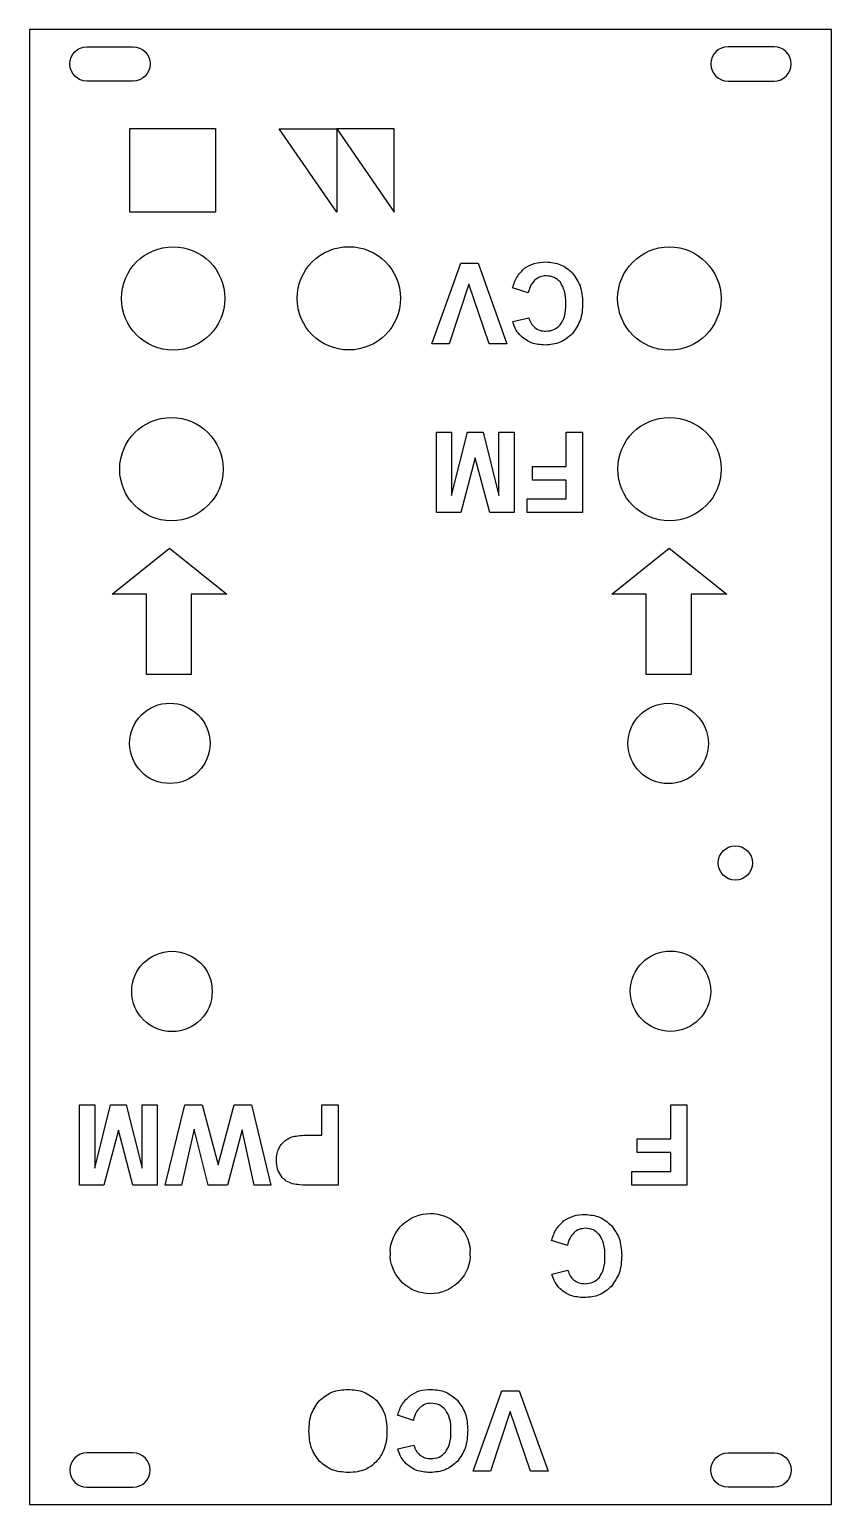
# Model space of a CAD drawing. Header units: millimetres. Extents: x 0 to 70, y 0 to 128.
import ezdxf

# ---------------------------------------------------------------- set-up
doc = ezdxf.new("R2010")
doc.units = ezdxf.units.MM
doc.layers.get('0').update_dxf_attribs({"linetype": 'CONTINUOUS'})

msp = doc.modelspace()

# ---------------------------------------------------------------- linework, layer by layer
for p, q in [((43.41, 105.56), (42.04, 105.99)), ((42.06, 103.06), (43.46, 103.39)), ((25.44, 32.18), (25.44, 34.82)), ((25.44, 34.82), (26.85, 34.82)), ((26.85, 34.82), (26.85, 27.82)), ((24.51, 32.18), (25.44, 32.18)), ((26.85, 27.82), (24.58, 27.82)), ((46.81, 22.57), (45.44, 23.01)), ((45.46, 20.08), (46.86, 20.41)), ((33.41, 7.33), (32.04, 7.77)), ((32.06, 4.84), (33.46, 5.17))]:
    msp.add_line(p, q)
for points in [[(0, 128.5), (0, 0), (69.8, 0), (69.8, 128.5)], [(8.74, 112.58), (8.74, 119.87), (16.19, 119.87), (16.19, 112.58)], [(26.74, 112.58), (21.74, 119.84), (26.74, 119.84), (31.74, 112.58), (31.74, 119.84), (26.74, 119.84)], [(35.03, 101.13), (37.53, 108.13), (39.04, 108.13), (41.55, 101.13), (40.02, 101.13), (38.24, 106.31), (36.53, 101.13)], [(40.86, 87.9), (40.86, 93.41), (42.17, 93.41), (42.17, 86.41), (40.06, 86.41), (38.79, 91.19), (37.53, 86.41), (35.41, 86.41), (35.41, 93.41), (36.73, 93.41), (36.73, 87.9), (38.11, 93.41), (39.48, 93.41)], [(46.7, 90.44), (46.7, 93.41), (48.12, 93.41), (48.12, 86.41), (43.32, 86.41), (43.32, 87.6), (46.7, 87.6), (46.7, 89.25), (43.78, 89.25), (43.78, 90.44)], [(17.18, 79.32), (14.08, 79.32), (14.08, 72.32), (10.17, 72.32), (10.17, 79.32), (7.18, 79.32), (12.18, 83.32)], [(60.68, 79.32), (57.58, 79.32), (57.58, 72.32), (53.67, 72.32), (53.67, 79.32), (50.68, 79.32), (55.68, 83.32)], [(9.8, 29.31), (9.8, 34.82), (11.12, 34.82), (11.12, 27.82), (9, 27.82), (7.73, 32.6), (6.48, 27.82), (4.36, 27.82), (4.36, 34.82), (5.67, 34.82), (5.67, 29.31), (7.06, 34.82), (8.42, 34.82)], [(16.41, 29.59), (17.8, 34.82), (19.33, 34.82), (21.01, 27.82), (19.56, 27.82), (18.5, 32.63), (17.22, 27.82), (15.54, 27.82), (14.32, 32.71), (13.24, 27.82), (11.82, 27.82), (13.52, 34.82), (15.02, 34.82)], [(55.81, 31.85), (55.81, 34.82), (57.22, 34.82), (57.22, 27.82), (52.42, 27.82), (52.42, 29.01), (55.81, 29.01), (55.81, 30.66), (52.89, 30.66), (52.89, 31.85)], [(38.61, 2.91), (41.12, 9.91), (42.63, 9.91), (45.13, 2.91), (43.6, 2.91), (41.82, 8.09), (40.11, 2.91)]]:
    msp.add_lwpolyline(points, close=True)
for points in [[(5, 127), (9, 127, -1), (9, 124), (5, 124, -1)], [(64.8, 124, 1), (64.8, 127), (60.8, 127, 1), (60.8, 124)], [(38.36, 22.15, 0.155912), (38.36, 21.57, -0.922233), (31.39, 21.58, 0.144304), (31.39, 22.13, -0.922233)], [(9, 1.5, 1), (9, 4.5), (5, 4.5, 1), (5, 1.5)], [(60.8, 4.5), (64.8, 4.5, -1), (64.8, 1.5), (60.8, 1.5, -1)]]:
    msp.add_lwpolyline(points, format="xyb", close=True)
for centre, radius in [((12.5, 105.07), 4.5), ((27.79, 105.08), 4.5), ((55.69, 105.06), 4.5), ((12.35, 90.2), 4.5), ((55.7, 90.2), 4.5), ((12.21, 66.31), 3.5), ((55.59, 66.3), 3.5), ((61.43, 55.89), 1.5), ((12.4, 44.7), 3.5), ((55.79, 44.72), 3.5)]:
    msp.add_circle(centre, radius)
for points, knots in [([(43.09, 107.7), (43.36, 107.86), (43.93, 108.2), (44.6, 108.23), (44.95, 108.25)], [0, 0, 0, 0, 0.0927831, 0.1964914, 0.1964914, 0.1964914, 0.1964914]), ([(44.95, 108.25), (45.39, 108.21), (46.26, 108.14), (46.92, 107.58), (47.24, 107.3)], [0, 0, 0, 0, 0.1292147, 0.2537942, 0.2537942, 0.2537942, 0.2537942]), ([(42.04, 105.99), (42.16, 106.34), (42.37, 107), (42.86, 107.47), (43.09, 107.7)], [0, 0, 0, 0, 0.1083908, 0.2029941, 0.2029941, 0.2029941, 0.2029941]), ([(43.99, 106.68), (43.87, 106.54), (43.58, 106.21), (43.47, 105.79), (43.41, 105.56)], [0, 0, 0, 0, 0.0577767, 0.1283763, 0.1283763, 0.1283763, 0.1283763]), ([(44.96, 107.04), (44.78, 107.03), (44.43, 107), (44.14, 106.79), (43.99, 106.68)], [0, 0, 0, 0, 0.0531638, 0.1051633, 0.1051633, 0.1051633, 0.1051633]), ([(46.21, 106.48), (46.03, 106.64), (45.69, 106.98), (45.21, 107.02), (44.96, 107.04)], [0, 0, 0, 0, 0.0692891, 0.1399434, 0.1399434, 0.1399434, 0.1399434]), ([(47.24, 107.3), (47.5, 106.94), (48.06, 106.16), (48.11, 105.2), (48.14, 104.69)], [0, 0, 0, 0, 0.131473, 0.2809504, 0.2809504, 0.2809504, 0.2809504]), ([(46.68, 104.59), (46.68, 104.98), (46.67, 105.65), (46.34, 106.23), (46.21, 106.48)], [0, 0, 0, 0, 0.1142677, 0.1977793, 0.1977793, 0.1977793, 0.1977793]), ([(46.2, 102.78), (46.34, 103.02), (46.67, 103.57), (46.68, 104.22), (46.68, 104.59)], [0, 0, 0, 0, 0.0816265, 0.190092, 0.190092, 0.190092, 0.190092]), ([(48.14, 104.69), (48.12, 104.16), (48.07, 103.17), (47.5, 102.36), (47.24, 101.98)], [0, 0, 0, 0, 0.1568157, 0.291144, 0.291144, 0.291144, 0.291144]), ([(42.78, 101.77), (42.63, 101.95), (42.3, 102.32), (42.15, 102.8), (42.06, 103.06)], [0, 0, 0, 0, 0.0688091, 0.1488317, 0.1488317, 0.1488317, 0.1488317]), ([(43.46, 103.39), (43.51, 103.22), (43.61, 102.89), (43.86, 102.65), (43.98, 102.53)], [0, 0, 0, 0, 0.0523588, 0.1020053, 0.1020053, 0.1020053, 0.1020053]), ([(44.87, 101.01), (44.46, 101.04), (43.69, 101.09), (43.08, 101.55), (42.78, 101.77)], [0, 0, 0, 0, 0.1179256, 0.2263548, 0.2263548, 0.2263548, 0.2263548]), ([(43.98, 102.53), (44.12, 102.44), (44.41, 102.25), (44.76, 102.23), (44.94, 102.22)], [0, 0, 0, 0, 0.049464, 0.1021033, 0.1021033, 0.1021033, 0.1021033]), ([(47.24, 101.98), (46.91, 101.7), (46.23, 101.12), (45.33, 101.05), (44.87, 101.01)], [0, 0, 0, 0, 0.1272594, 0.2623128, 0.2623128, 0.2623128, 0.2623128]), ([(44.94, 102.22), (45.18, 102.24), (45.67, 102.29), (46.03, 102.62), (46.2, 102.78)], [0, 0, 0, 0, 0.0719183, 0.1418467, 0.1418467, 0.1418467, 0.1418467]), ([(23.05, 32.08), (23.26, 32.11), (23.74, 32.18), (24.23, 32.18), (24.51, 32.18)], [0, 0, 0, 0, 0.0624091, 0.1470812, 0.1470812, 0.1470812, 0.1470812]), ([(21.49, 29.98), (21.49, 30.18), (21.51, 30.55), (21.65, 30.9), (21.72, 31.06)], [0, 0, 0, 0, 0.0596158, 0.1117216, 0.1117216, 0.1117216, 0.1117216]), ([(21.72, 31.06), (21.8, 31.2), (21.96, 31.46), (22.2, 31.66), (22.32, 31.75)], [0, 0, 0, 0, 0.04744506, 0.09206704, 0.09206704, 0.09206704, 0.09206704]), ([(22.32, 31.75), (22.44, 31.83), (22.66, 31.97), (22.92, 32.05), (23.05, 32.08)], [0, 0, 0, 0, 0.0416502, 0.08053153, 0.08053153, 0.08053153, 0.08053153]), ([(21.89, 28.62), (21.78, 28.81), (21.52, 29.23), (21.5, 29.72), (21.49, 29.98)], [0, 0, 0, 0, 0.0675325, 0.1440101, 0.1440101, 0.1440101, 0.1440101]), ([(22.9, 27.93), (22.71, 28), (22.31, 28.14), (22.04, 28.45), (21.89, 28.62)], [0, 0, 0, 0, 0.0606887, 0.123755, 0.123755, 0.123755, 0.123755]), ([(24.58, 27.82), (24.23, 27.82), (23.66, 27.82), (23.11, 27.9), (22.9, 27.93)], [0, 0, 0, 0, 0.1065126, 0.1686106, 0.1686106, 0.1686106, 0.1686106]), ([(45.44, 23.01), (45.56, 23.36), (45.77, 24.01), (46.26, 24.49), (46.49, 24.71)], [0, 0, 0, 0, 0.1083908, 0.2029941, 0.2029941, 0.2029941, 0.2029941]), ([(46.49, 24.71), (46.76, 24.87), (47.33, 25.22), (48, 25.25), (48.35, 25.27)], [0, 0, 0, 0, 0.0927831, 0.1964914, 0.1964914, 0.1964914, 0.1964914]), ([(48.35, 25.27), (48.79, 25.23), (49.66, 25.16), (50.32, 24.59), (50.64, 24.32)], [0, 0, 0, 0, 0.1292147, 0.2537942, 0.2537942, 0.2537942, 0.2537942]), ([(47.4, 23.7), (47.27, 23.55), (46.98, 23.23), (46.87, 22.8), (46.81, 22.57)], [0, 0, 0, 0, 0.0577767, 0.1283763, 0.1283763, 0.1283763, 0.1283763]), ([(48.37, 24.06), (48.19, 24.04), (47.83, 24.02), (47.54, 23.8), (47.4, 23.7)], [0, 0, 0, 0, 0.0531638, 0.1051633, 0.1051633, 0.1051633, 0.1051633]), ([(49.61, 23.49), (49.43, 23.66), (49.09, 23.99), (48.61, 24.04), (48.37, 24.06)], [0, 0, 0, 0, 0.0692891, 0.1399434, 0.1399434, 0.1399434, 0.1399434]), ([(50.08, 21.6), (50.08, 21.99), (50.07, 22.67), (49.75, 23.25), (49.61, 23.49)], [0, 0, 0, 0, 0.1142677, 0.1977793, 0.1977793, 0.1977793, 0.1977793]), ([(50.64, 24.32), (50.9, 23.95), (51.46, 23.18), (51.51, 22.22), (51.54, 21.71)], [0, 0, 0, 0, 0.131473, 0.2809504, 0.2809504, 0.2809504, 0.2809504]), ([(49.6, 19.79), (49.74, 20.03), (50.07, 20.59), (50.08, 21.23), (50.08, 21.6)], [0, 0, 0, 0, 0.0816265, 0.190092, 0.190092, 0.190092, 0.190092]), ([(51.54, 21.71), (51.52, 21.17), (51.47, 20.18), (50.9, 19.37), (50.64, 19)], [0, 0, 0, 0, 0.1568157, 0.291144, 0.291144, 0.291144, 0.291144]), ([(46.18, 18.79), (46.03, 18.96), (45.7, 19.34), (45.55, 19.82), (45.46, 20.08)], [0, 0, 0, 0, 0.0688091, 0.1488317, 0.1488317, 0.1488317, 0.1488317]), ([(46.86, 20.41), (46.91, 20.24), (47.01, 19.91), (47.26, 19.67), (47.38, 19.55)], [0, 0, 0, 0, 0.0523588, 0.1020053, 0.1020053, 0.1020053, 0.1020053]), ([(47.38, 19.55), (47.52, 19.46), (47.81, 19.27), (48.16, 19.25), (48.34, 19.23)], [0, 0, 0, 0, 0.049464, 0.1021033, 0.1021033, 0.1021033, 0.1021033]), ([(48.34, 19.23), (48.58, 19.26), (49.07, 19.3), (49.43, 19.63), (49.6, 19.79)], [0, 0, 0, 0, 0.0719183, 0.1418467, 0.1418467, 0.1418467, 0.1418467]), ([(48.27, 18.03), (47.86, 18.05), (47.09, 18.1), (46.47, 18.56), (46.18, 18.79)], [0, 0, 0, 0, 0.1179256, 0.2263548, 0.2263548, 0.2263548, 0.2263548]), ([(50.64, 19), (50.31, 18.71), (49.62, 18.13), (48.73, 18.06), (48.27, 18.03)], [0, 0, 0, 0, 0.1272594, 0.2623128, 0.2623128, 0.2623128, 0.2623128]), ([(24.32, 6.42), (24.35, 6.94), (24.4, 7.92), (24.98, 8.7), (25.25, 9.07)], [0, 0, 0, 0, 0.1528715, 0.2864943, 0.2864943, 0.2864943, 0.2864943]), ([(25.25, 9.07), (25.59, 9.35), (26.31, 9.93), (27.23, 9.99), (27.71, 10.03)], [0, 0, 0, 0, 0.1293198, 0.2700701, 0.2700701, 0.2700701, 0.2700701]), ([(27.71, 10.03), (28.2, 9.99), (29.12, 9.93), (29.85, 9.35), (30.19, 9.08)], [0, 0, 0, 0, 0.1421422, 0.2716624, 0.2716624, 0.2716624, 0.2716624]), ([(30.19, 9.08), (30.46, 8.71), (31.03, 7.93), (31.09, 6.97), (31.11, 6.45)], [0, 0, 0, 0, 0.1328065, 0.2837901, 0.2837901, 0.2837901, 0.2837901]), ([(32.04, 7.77), (32.15, 8.12), (32.37, 8.77), (32.86, 9.25), (33.09, 9.47)], [0, 0, 0, 0, 0.1083908, 0.2029941, 0.2029941, 0.2029941, 0.2029941]), ([(33.09, 9.47), (33.36, 9.63), (33.93, 9.98), (34.6, 10.01), (34.95, 10.03)], [0, 0, 0, 0, 0.0927832, 0.1964914, 0.1964914, 0.1964914, 0.1964914]), ([(34.95, 10.03), (35.39, 9.99), (36.26, 9.92), (36.92, 9.35), (37.24, 9.08)], [0, 0, 0, 0, 0.1292146, 0.2537942, 0.2537942, 0.2537942, 0.2537942]), ([(37.24, 9.08), (37.5, 8.71), (38.06, 7.94), (38.11, 6.98), (38.14, 6.47)], [0, 0, 0, 0, 0.1314731, 0.2809504, 0.2809504, 0.2809504, 0.2809504]), ([(33.99, 8.46), (33.87, 8.31), (33.58, 7.99), (33.47, 7.57), (33.41, 7.33)], [0, 0, 0, 0, 0.0577767, 0.1283762, 0.1283762, 0.1283762, 0.1283762]), ([(34.96, 8.82), (34.78, 8.8), (34.42, 8.78), (34.14, 8.56), (33.99, 8.46)], [0, 0, 0, 0, 0.0531638, 0.1051633, 0.1051633, 0.1051633, 0.1051633]), ([(36.2, 8.26), (36.03, 8.42), (35.68, 8.75), (35.2, 8.8), (34.96, 8.82)], [0, 0, 0, 0, 0.0692891, 0.1399435, 0.1399435, 0.1399435, 0.1399435]), ([(36.68, 6.36), (36.68, 6.75), (36.67, 7.43), (36.34, 8.01), (36.2, 8.26)], [0, 0, 0, 0, 0.1142677, 0.1977794, 0.1977794, 0.1977794, 0.1977794]), ([(31.11, 6.45), (31.11, 6.12), (31.09, 5.5), (30.89, 4.92), (30.79, 4.65)], [0, 0, 0, 0, 0.0986875, 0.1833327, 0.1833327, 0.1833327, 0.1833327]), ([(38.14, 6.47), (38.11, 5.93), (38.07, 4.94), (37.5, 4.13), (37.24, 3.76)], [0, 0, 0, 0, 0.1568157, 0.291144, 0.291144, 0.291144, 0.291144]), ([(25.25, 3.75), (24.98, 4.12), (24.4, 4.91), (24.35, 5.89), (24.32, 6.42)], [0, 0, 0, 0, 0.1343005, 0.2882701, 0.2882701, 0.2882701, 0.2882701]), ([(33.46, 5.17), (33.51, 5), (33.61, 4.67), (33.86, 4.43), (33.98, 4.31)], [0, 0, 0, 0, 0.0523588, 0.1020052, 0.1020052, 0.1020052, 0.1020052]), ([(36.2, 4.55), (36.34, 4.79), (36.66, 5.35), (36.68, 5.99), (36.68, 6.36)], [0, 0, 0, 0, 0.0816265, 0.1900921, 0.1900921, 0.1900921, 0.1900921]), ([(30.79, 4.65), (30.71, 4.48), (30.53, 4.13), (30.27, 3.84), (30.14, 3.7)], [0, 0, 0, 0, 0.0580303, 0.1163282, 0.1163282, 0.1163282, 0.1163282]), ([(32.78, 3.55), (32.62, 3.72), (32.3, 4.1), (32.14, 4.58), (32.06, 4.84)], [0, 0, 0, 0, 0.0688091, 0.1488317, 0.1488317, 0.1488317, 0.1488317]), ([(33.98, 4.31), (34.12, 4.22), (34.41, 4.03), (34.76, 4.01), (34.93, 4)], [0, 0, 0, 0, 0.049464, 0.1021033, 0.1021033, 0.1021033, 0.1021033]), ([(34.93, 4), (35.18, 4.02), (35.67, 4.06), (36.02, 4.39), (36.2, 4.55)], [0, 0, 0, 0, 0.0719183, 0.1418468, 0.1418468, 0.1418468, 0.1418468]), ([(27.73, 2.79), (27.25, 2.82), (26.32, 2.88), (25.6, 3.47), (25.25, 3.75)], [0, 0, 0, 0, 0.1412411, 0.2711568, 0.2711568, 0.2711568, 0.2711568]), ([(29.24, 3.06), (29, 2.98), (28.52, 2.81), (28, 2.8), (27.73, 2.79)], [0, 0, 0, 0, 0.0734288, 0.1541831, 0.1541831, 0.1541831, 0.1541831]), ([(30.14, 3.7), (30.01, 3.56), (29.73, 3.31), (29.4, 3.14), (29.24, 3.06)], [0, 0, 0, 0, 0.0570741, 0.1110352, 0.1110352, 0.1110352, 0.1110352]), ([(34.86, 2.79), (34.46, 2.81), (33.69, 2.86), (33.07, 3.33), (32.78, 3.55)], [0, 0, 0, 0, 0.1179255, 0.2263548, 0.2263548, 0.2263548, 0.2263548]), ([(37.24, 3.76), (36.9, 3.47), (36.22, 2.89), (35.32, 2.82), (34.86, 2.79)], [0, 0, 0, 0, 0.1272594, 0.2623128, 0.2623128, 0.2623128, 0.2623128])]:
    msp.add_open_spline(points, degree=3, knots=knots)

doc.saveas('drawing.dxf')
